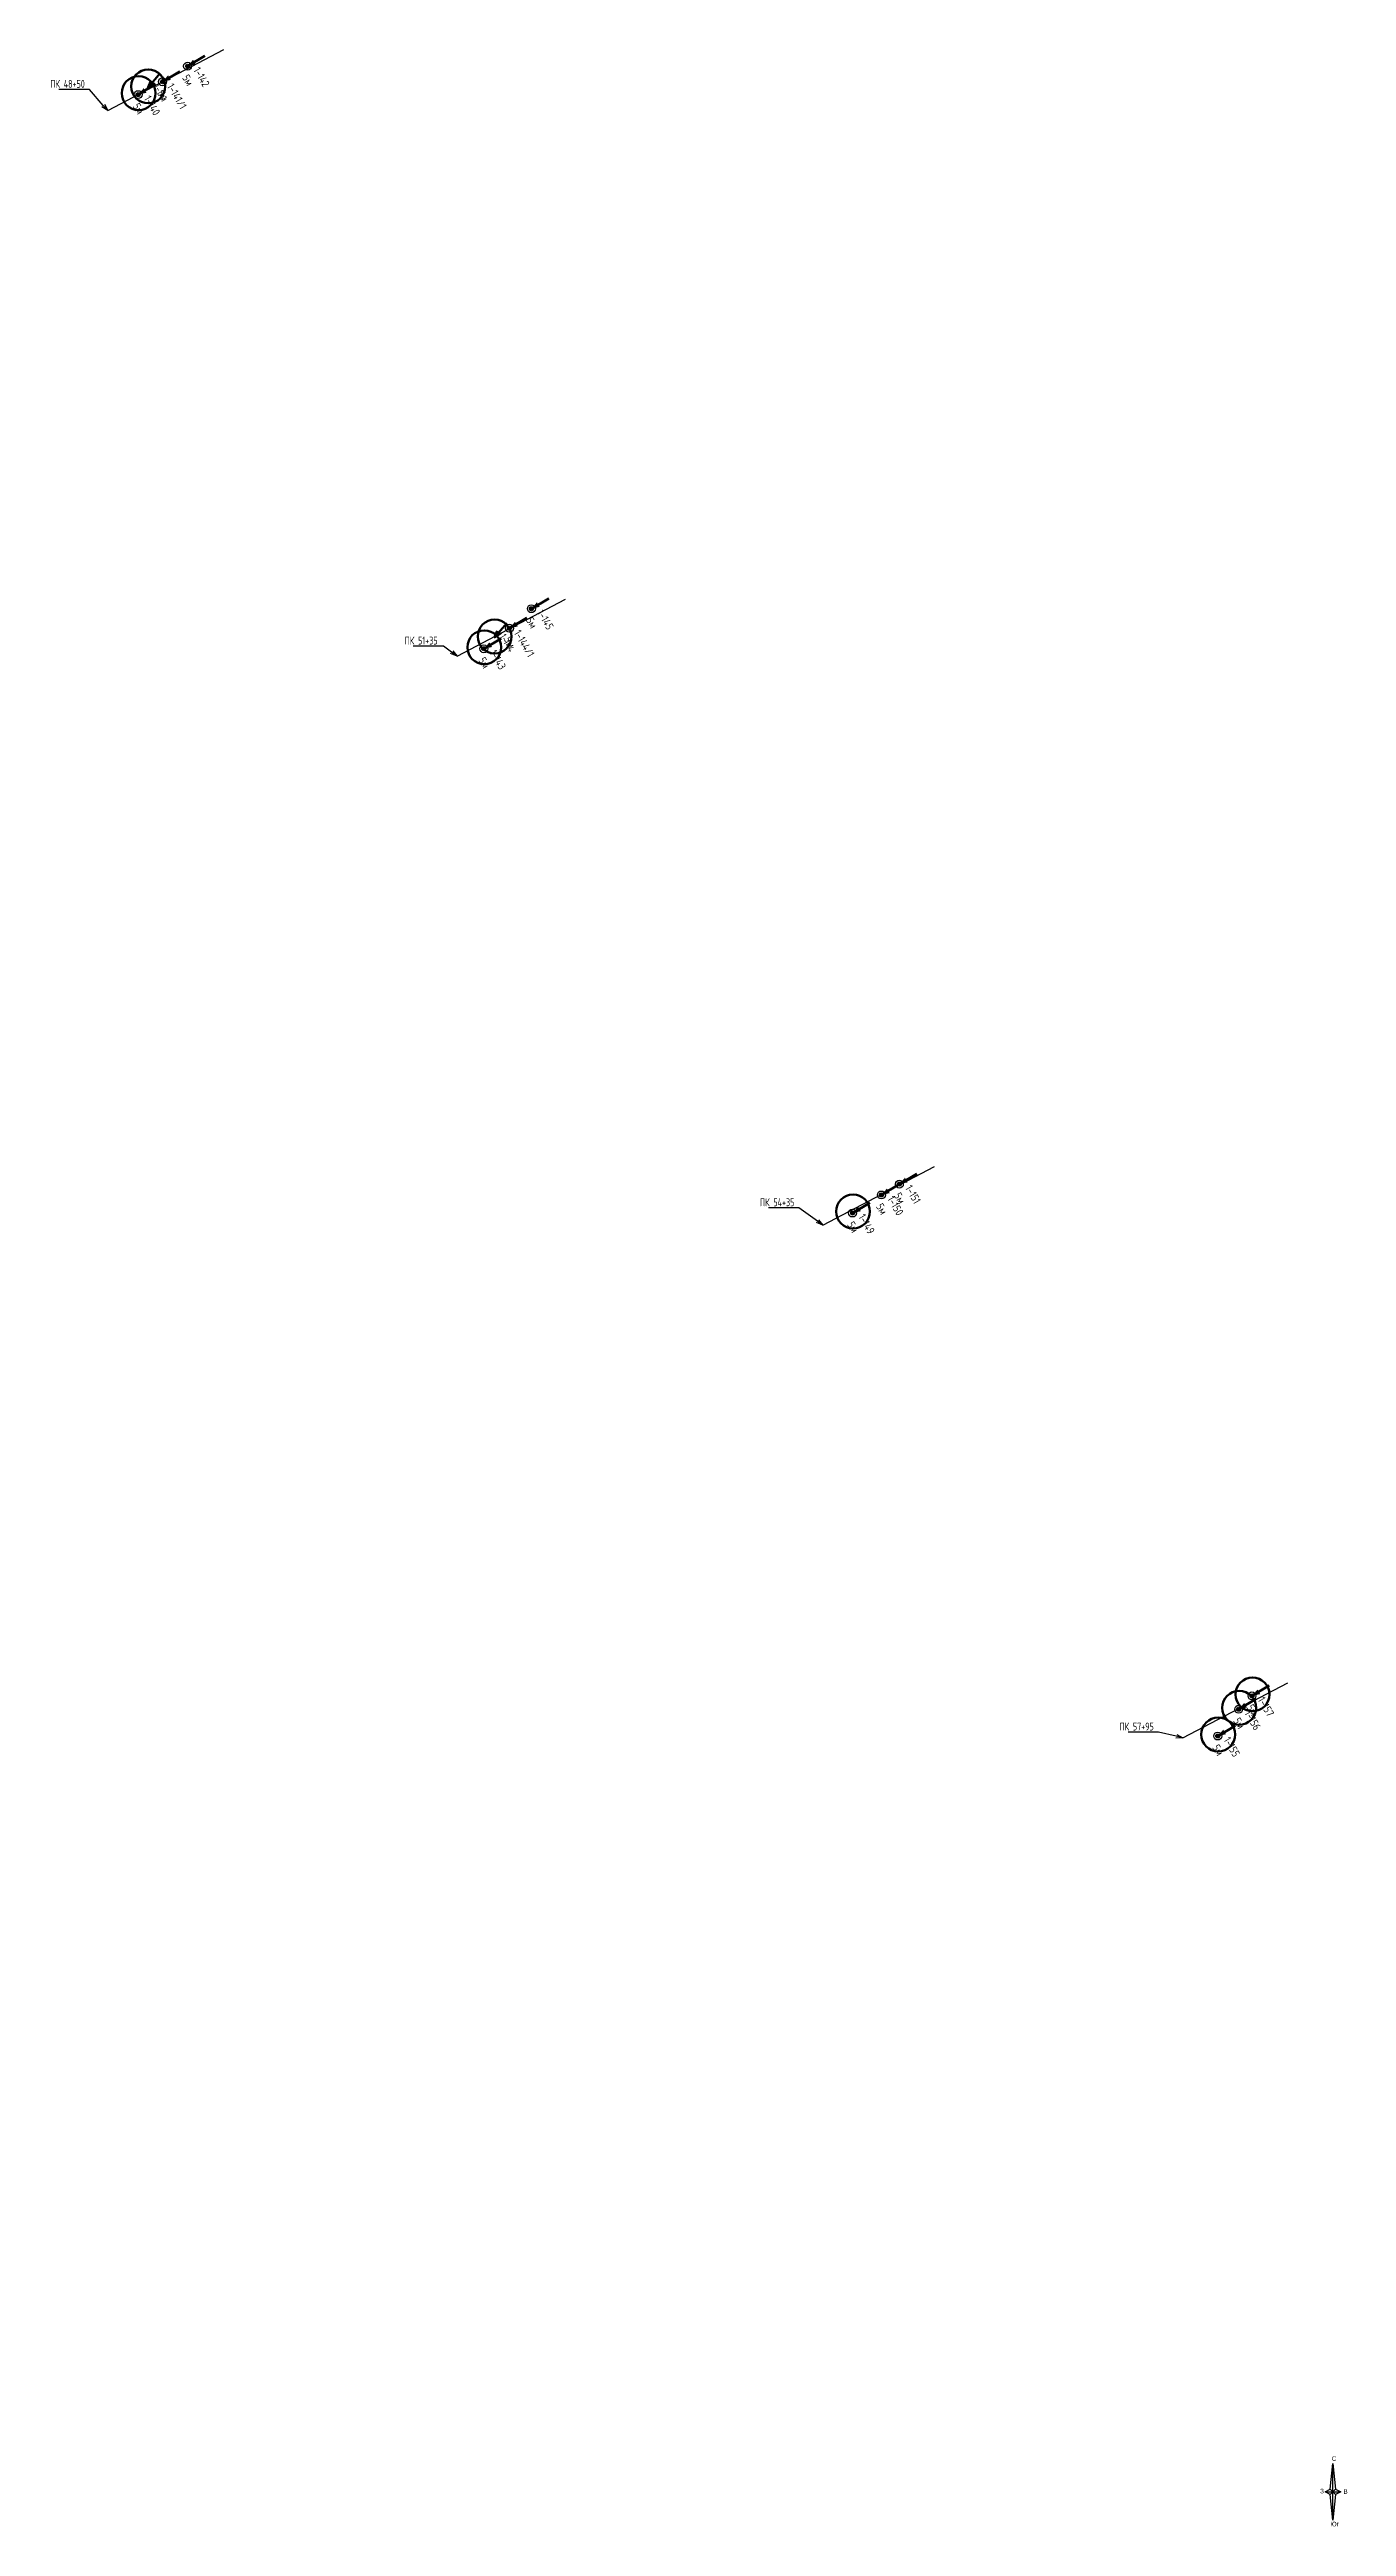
# Model space of a CAD drawing. Header units: metres. Extents: x 1267698 to 1279776, y 339473 to 349577.
# Drawn here: x 1268616 to 1269191, y 339473 to 340571 of the extents above; entities that cross this region are included whole.
import ezdxf
from ezdxf import colors
from ezdxf.entities.mleader import LeaderData, LeaderLine
from ezdxf.enums import TextEntityAlignment as Align
from ezdxf.math import Vec2, Vec3

# ---------------------------------------------------------------- set-up
doc = ezdxf.new("R2010")
doc.units = ezdxf.units.M
for name, color, linetype, lineweight in [('_ИГЕОЛ поперечники ОХ', 3, 'Continuous', 30), ('_ИГЕОЛ Пробуренные ТСЗ', 250, 'Continuous', 100), ('_ИГЕОЛ_намеченные скважины_П', 6, 'Continuous', 100)]:
    doc.layers.add(name, color=color, linetype=linetype, lineweight=lineweight)
doc.layers.add('_ИГЕОЛ Пробуренные ТСЗ+', color=250, linetype='Continuous', lineweight=100, plot=False)
for name, color, linetype in [('_Скважины', 5, 'Continuous'), ('_Точки опытных наблюдений', 4, 'Continuous'), ('Decoration', 7, 'Continuous')]:
    doc.layers.add(name, color=color, linetype=linetype)
doc.styles.add('RS', font='romans.shx', dxfattribs={"width": 0.64})
doc.styles.add('VNIPISIMPLEXCUR', font='simplex.shx', dxfattribs={"width": 0.8, "oblique": 15})

# ---------------------------------------------------------------- blocks, each defined once
blk = doc.blocks.new('ИИ25001')
at = {"linetype": 'Continuous', "lineweight": 25}
h = blk.add_hatch(color=0, dxfattribs=at)
edge = h.paths.add_edge_path()
edge.add_arc((0, 0), 0.5, 359.64, 719.64)
at = {"layer": '_Точки опытных наблюдений', "linetype": 'Continuous', "lineweight": 70}
h = blk.add_hatch(color=5, dxfattribs=at)
h.dxf.hatch_style = 1
h.paths.add_polyline_path([(-0.03, 2.04), (-0.71, 2.03), (0, 0)])
h.paths.add_polyline_path([(0.65, 2.05), (-0.03, 2.04), (0, 0)])
at = {"color": 0, "linetype": 'Continuous', "lineweight": 25}
for radius in [1, 0.5]:
    blk.add_circle((0, 0), radius, dxfattribs=at)
at = {"layer": '_Точки опытных наблюдений', "color": 5, "linetype": 'Continuous', "lineweight": 70}
blk.add_line((-0.07, 5.1), (0, 0), dxfattribs=at)
at = {"color": 253, "linetype": 'Continuous', "style": 'VNIPISIMPLEXCUR', "oblique": 15, "width": 0.8, "flags": 1}
for tag, p in [('DATE', (-2.5, -0.8)), ('NOTE2', (-2.5, -5.6)), ('NOTE1', (-2.5, -3.2))]:
    blk.add_attdef(tag, text='', height=1.6, dxfattribs=at).set_placement(p, align=Align.RIGHT)
at = {"layer": '_Скважины', "color": 0, "linetype": 'Continuous', "lineweight": 50, "transparency": 33554687, "style": 'RS', "width": 0.64}
blk.add_attdef('NUMBER_001', (1.02, 0.7), '', height=2, dxfattribs=at)
at = {"layer": '_Скважины', "color": 0, "linetype": 'Continuous', "lineweight": 100, "style": 'VNIPISIMPLEXCUR', "oblique": 15, "width": 0.8}
for tag, p in [('TFS', (19.08, -1)), ('EGWL', (38.32, 0.7)), ('STS', (2, -5.2)), ('FS', (14.22, -2.7)), ('AGWL', (36.59, -2.7))]:
    blk.add_attdef(tag, p, '', height=2, dxfattribs=at)
at = {"layer": '_Скважины', "color": 0, "linetype": 'Continuous', "lineweight": 50, "style": 'RS', "width": 0.64}
blk.add_attdef('HEIGHT_001', (1.02, -2.7), '', height=2, dxfattribs=at)
blk = doc.blocks.new('_Open30')
at = {"color": 0, "linetype": 'ByBlock', "lineweight": -2}
for p, q in [((-1, 0.267949), (0, 0)), ((0, 0), (-1, -0.267949)), ((0, 0), (-1, 0))]:
    blk.add_line(p, q, dxfattribs=at)
blk = doc.blocks.new('указатель севера')
for p, q in [((-3.4, 10.3), (-2.3, 21.6)), ((-3.4, 8), (-5.7, 9.1)), ((-1.1, 8), (-2.3, -3.4)), ((-1.1, 10.3), (1.2, 9.1))]:
    blk.add_line(p, q)
for points in [[(-2.3, 21.6), (-1.1, 10.3)], [(-2.3, -3.4), (-2.3, 21.6)], [(-5.7, 9.1), (-3.4, 10.3)], [(-5.7, 9.1), (1.2, 9.1)], [(-1.1, 10.3), (-3.4, 8)], [(-3.4, 10.3), (-1.1, 8)], [(-2.3, -3.4), (-3.4, 8)], [(1.2, 9.1), (-1.1, 8)]]:
    blk.add_lwpolyline(points)
at = {"width": 0.8}
for s, p in [('С', (-2.7, 22.8)), ('З', (-7.9, 8.4)), ('В', (2.4, 8.2)), ('Юг', (-3.4, -6.2))]:
    blk.add_text(s, height=2.06, dxfattribs=at).set_placement(p)
blk = doc.blocks.new('тсз_намечен')
at = {"layer": '_Точки опытных наблюдений', "linetype": 'Continuous', "lineweight": 70}
h = blk.add_hatch(color=0, dxfattribs=at)
h.dxf.hatch_style = 1
h.paths.add_polyline_path([(-1.6, 3.8), (-2.8, 3.2), (0, 0)])
h.paths.add_polyline_path([(-0.3, 4.3), (-1.6, 3.8), (0, 0)])
at = {"layer": '_Точки опытных наблюдений', "color": 0, "linetype": 'Continuous', "lineweight": 70}
for p, q in [((-3.9, 9.4), (0, 0)), ((0, 0), (-2.8, 3.2)), ((-0.3, 4.3), (0, 0))]:
    blk.add_line(p, q, dxfattribs=at)
at = {"color": 253, "linetype": 'Continuous', "style": 'VNIPISIMPLEXCUR', "oblique": 15, "width": 0.8, "flags": 1}
for tag, p in [('DATE', (-4, -3.4)), ('NOTE1', (-2.2, -7.8)), ('NOTE2', (-0.3, -12.3))]:
    blk.add_attdef(tag, text='', height=3.2, rotation=22.5153, dxfattribs=at).set_placement(p, align=Align.RIGHT)
at = {"layer": '_Скважины', "color": 0, "linetype": 'Continuous', "lineweight": 100, "style": 'VNIPISIMPLEXCUR', "oblique": 15, "width": 0.8}
for tag, p in [('EGWL', (70.3, 30.6)), ('AGWL', (69.7, 23)), ('TFS', (36, 12.8)), ('STS', (5.8, -3.5)), ('FS', (28.3, 5.9))]:
    blk.add_attdef(tag, p, '', height=4, rotation=22.5153, dxfattribs=at)
at = {"layer": '_Скважины', "color": 0, "linetype": 'Continuous', "lineweight": 100, "transparency": 33554687, "style": 'RS', "width": 0.8}
blk.add_attdef('NUMBER', (3.2, 2.8), '', height=4, rotation=22.5153, dxfattribs=at)
at = {"layer": '_Скважины', "color": 0, "linetype": 'Continuous', "lineweight": 100, "style": 'RS', "width": 0.8}
blk.add_attdef('HEIGHT', (5.8, -3.5), '', height=4, rotation=22.5153, dxfattribs=at)

msp = doc.modelspace()

# ---------------------------------------------------------------- linework, layer by layer
at = {"layer": '_ИГЕОЛ Пробуренные ТСЗ+'}
for centre in [(1268660.08, 340554.29, 34.61), (1268655.84, 340551.31, 34.23), (1268813.49, 340310.6), (1268972.21, 340055.84), (1269149.11, 339841.93, -1.05), (1269143.22, 339835.99), (1269133.94, 339824.15)]:
    msp.add_circle(centre, 7.5, dxfattribs=at)

# ---------------------------------------------------------------- block references
at = {"layer": '_ИГЕОЛ Пробуренные ТСЗ', "color": 6}
ref = msp.add_blockref('тсз_намечен', (1268659.87, 340553.63, 34.61), dxfattribs=dict(at, xscale=0.7500000000000001, yscale=0.86, rotation=300.0000000000001))
ref.add_attrib('NUMBER_001', '1-141', (1268662.25, 340554.35, 34.61), dxfattribs={"layer": '_Скважины', "color": 0, "linetype": 'Continuous', "lineweight": 50, "transparency": 33554687, "height": 3.01, "rotation": 300, "style": 'RS', "width": 0.69767})
ref = msp.add_blockref('тсз_намечен', (1268813.31, 340309.96), dxfattribs=dict(at, xscale=0.7500000000000001, yscale=0.86, rotation=300.0000000000001))
ref.add_attrib('NUMBER_001', '1-144', (1268815.7, 340310.68), dxfattribs={"layer": '_Скважины', "color": 0, "linetype": 'Continuous', "lineweight": 50, "transparency": 33554687, "height": 3.01, "rotation": 300, "style": 'RS', "width": 0.69767})
at = {"layer": '_ИГЕОЛ_намеченные скважины_П', "lineweight": 50}
ref = msp.add_blockref('ИИ25001', (1268677.5, 340563.24), dxfattribs=dict(at, xscale=1.75, yscale=1.75, zscale=2, rotation=299.9999999999999))
ref.add_attrib('NUMBER_001', '1-142', (1268679.92, 340561.51), dxfattribs={"layer": '_Скважины', "color": 0, "linetype": 'Continuous', "lineweight": 50, "transparency": 33554687, "height": 3.5, "rotation": 300, "style": 'RS', "width": 0.8})
ref.add_attrib('HEIGHT_001', '5м', (1268674.96, 340558.19), dxfattribs={"layer": '_Скважины', "color": 0, "linetype": 'Continuous', "lineweight": 50, "height": 3.5, "rotation": 300, "style": 'RS', "width": 0.8})
ref = msp.add_blockref('ИИ25001', (1268829.77, 340322.9), dxfattribs=dict(at, xscale=1.75, yscale=1.75, zscale=2, rotation=299.9999999999999))
ref.add_attrib('NUMBER_001', '1-145', (1268832.18, 340321.17), dxfattribs={"layer": '_Скважины', "color": 0, "linetype": 'Continuous', "lineweight": 50, "transparency": 33554687, "height": 3.5, "rotation": 300, "style": 'RS', "width": 0.8})
ref.add_attrib('HEIGHT_001', '5м', (1268827.23, 340317.85), dxfattribs={"layer": '_Скважины', "color": 0, "linetype": 'Continuous', "lineweight": 50, "height": 3.5, "rotation": 300, "style": 'RS', "width": 0.8})
ref = msp.add_blockref('ИИ25001', (1268992.73, 340067.97), dxfattribs=dict(at, xscale=1.75, yscale=1.75, zscale=2, rotation=299.9999999999999))
ref.add_attrib('NUMBER_001', '1-151', (1268995.14, 340066.25), dxfattribs={"layer": '_Скважины', "color": 0, "linetype": 'Continuous', "lineweight": 50, "transparency": 33554687, "height": 3.5, "rotation": 300, "style": 'RS', "width": 0.8})
ref.add_attrib('HEIGHT_001', '5м', (1268990.19, 340062.92), dxfattribs={"layer": '_Скважины', "color": 0, "linetype": 'Continuous', "lineweight": 50, "height": 3.5, "rotation": 300, "style": 'RS', "width": 0.8})
at = {"layer": '_Скважины'}
ref = msp.add_blockref('ИИ25001', (1268666.42, 340556.35), dxfattribs=dict(at, xscale=1.75, yscale=1.75, zscale=2, rotation=299.9999999999999))
ref.add_attrib('NUMBER_001', '1-141/1', (1268668.25, 340554.29), dxfattribs={"color": 0, "linetype": 'Continuous', "lineweight": 50, "transparency": 33554687, "height": 3.5, "rotation": 300, "style": 'RS', "width": 0.8})
ref.add_attrib('HEIGHT_001', '5м', (1268663.88, 340551.3), dxfattribs={"color": 0, "linetype": 'Continuous', "lineweight": 50, "height": 3.5, "rotation": 300, "style": 'RS', "width": 0.8})
ref = msp.add_blockref('ИИ25001', (1268655.62, 340550.64, 34.23), dxfattribs=dict(at, xscale=1.75, yscale=1.75, zscale=2, rotation=299.9999999999999))
ref.add_attrib('NUMBER_001', '1-140', (1268658.03, 340548.92, 34.23), dxfattribs={"color": 0, "linetype": 'Continuous', "lineweight": 50, "transparency": 33554687, "height": 3.5, "rotation": 300, "style": 'RS', "width": 0.8})
ref.add_attrib('HEIGHT_001', '5м', (1268653.08, 340545.59, 34.23), dxfattribs={"color": 0, "linetype": 'Continuous', "lineweight": 50, "height": 3.5, "rotation": 300, "style": 'RS', "width": 0.8})
ref = msp.add_blockref('ИИ25001', (1268820.05, 340314.24), dxfattribs=dict(at, xscale=1.75, yscale=1.75, zscale=2, rotation=299.9999999999999))
ref.add_attrib('NUMBER_001', '1-144/1', (1268821.89, 340312.18), dxfattribs={"color": 0, "linetype": 'Continuous', "lineweight": 50, "transparency": 33554687, "height": 3.5, "rotation": 300, "style": 'RS', "width": 0.8})
ref.add_attrib('HEIGHT_001', '5м', (1268817.51, 340309.19), dxfattribs={"color": 0, "linetype": 'Continuous', "lineweight": 50, "height": 3.5, "rotation": 300, "style": 'RS', "width": 0.8})
ref = msp.add_blockref('ИИ25001', (1268808.7, 340305.14), dxfattribs=dict(at, xscale=1.75, yscale=1.75, zscale=2, rotation=299.9999999999999))
ref.add_attrib('NUMBER_001', '1-143', (1268811.11, 340303.42), dxfattribs={"color": 0, "linetype": 'Continuous', "lineweight": 50, "transparency": 33554687, "height": 3.5, "rotation": 300, "style": 'RS', "width": 0.8})
ref.add_attrib('HEIGHT_001', '5м', (1268806.16, 340300.1), dxfattribs={"color": 0, "linetype": 'Continuous', "lineweight": 50, "height": 3.5, "rotation": 300, "style": 'RS', "width": 0.8})
ref = msp.add_blockref('ИИ25001', (1268984.77, 340063.18), dxfattribs=dict(at, xscale=1.75, yscale=1.75, zscale=2, rotation=299.9999999999999))
ref.add_attrib('NUMBER_001', '1-150', (1268987.19, 340061.45), dxfattribs={"color": 0, "linetype": 'Continuous', "lineweight": 50, "transparency": 33554687, "height": 3.5, "rotation": 300, "style": 'RS', "width": 0.8})
ref.add_attrib('HEIGHT_001', '5м', (1268982.23, 340058.13), dxfattribs={"color": 0, "linetype": 'Continuous', "lineweight": 50, "height": 3.5, "rotation": 300, "style": 'RS', "width": 0.8})
ref = msp.add_blockref('ИИ25001', (1268971.99, 340055.17), dxfattribs=dict(at, xscale=1.75, yscale=1.75, zscale=2, rotation=299.9999999999999))
ref.add_attrib('NUMBER_001', '1-149', (1268974.4, 340053.44), dxfattribs={"color": 0, "linetype": 'Continuous', "lineweight": 50, "transparency": 33554687, "height": 3.5, "rotation": 300, "style": 'RS', "width": 0.8})
ref.add_attrib('HEIGHT_001', '5м', (1268969.45, 340050.12), dxfattribs={"color": 0, "linetype": 'Continuous', "lineweight": 50, "height": 3.5, "rotation": 300, "style": 'RS', "width": 0.8})
ref = msp.add_blockref('ИИ25001', (1269148.89, 339841.26, -1.05), dxfattribs=dict(at, xscale=1.75, yscale=1.75, zscale=2, rotation=299.9999999999999))
ref.add_attrib('NUMBER_001', '1-157', (1269151.3, 339839.53, -1.05), dxfattribs={"color": 0, "linetype": 'Continuous', "lineweight": 50, "transparency": 33554687, "height": 3.5, "rotation": 300, "style": 'RS', "width": 0.8})
ref.add_attrib('HEIGHT_001', '5м', (1269146.35, 339836.21, -1.05), dxfattribs={"color": 0, "linetype": 'Continuous', "lineweight": 50, "height": 3.5, "rotation": 300, "style": 'RS', "width": 0.8})
ref = msp.add_blockref('ИИ25001', (1269143, 339835.33), dxfattribs=dict(at, xscale=1.75, yscale=1.75, zscale=2, rotation=299.9999999999999))
ref.add_attrib('NUMBER_001', '1-156', (1269145.41, 339833.6), dxfattribs={"color": 0, "linetype": 'Continuous', "lineweight": 50, "transparency": 33554687, "height": 3.5, "rotation": 300, "style": 'RS', "width": 0.8})
ref.add_attrib('HEIGHT_001', '5м', (1269140.46, 339830.28), dxfattribs={"color": 0, "linetype": 'Continuous', "lineweight": 50, "height": 3.5, "rotation": 300, "style": 'RS', "width": 0.8})
ref = msp.add_blockref('ИИ25001', (1269133.72, 339823.48), dxfattribs=dict(at, xscale=1.75, yscale=1.75, zscale=2, rotation=299.9999999999999))
ref.add_attrib('NUMBER_001', '1-155', (1269136.13, 339821.75), dxfattribs={"color": 0, "linetype": 'Continuous', "lineweight": 50, "transparency": 33554687, "height": 3.5, "rotation": 300, "style": 'RS', "width": 0.8})
ref.add_attrib('HEIGHT_001', '5м', (1269131.18, 339818.43), dxfattribs={"color": 0, "linetype": 'Continuous', "lineweight": 50, "height": 3.5, "rotation": 300, "style": 'RS', "width": 0.8})
at = {"layer": 'Decoration'}
msp.add_blockref('указатель севера', (1269186.98, 339479.54), dxfattribs=at)

# ---------------------------------------------------------------- leaders
at = {"layer": '_ИГЕОЛ поперечники ОХ'}
ml = msp.add_multileader_mtext('Standard', dxfattribs=at)
ml.set_content('ПК 48+50', color=256, style='RS')
ml.set_leader_properties(color=256, linetype='Continuous', lineweight=-1)
ml.set_arrow_properties(name='OPEN30')
ml.build(insert=Vec2(0, 0))
ml.multileader.update_dxf_attribs({"has_dogleg": 0, "text_left_attachment_type": 6, "text_right_attachment_type": 6, "dogleg_length": 0, "arrow_head_size": 3})
ctx = ml.context
ctx.base_point, ctx.char_height, ctx.arrow_head_size, ctx.landing_gap_size, ctx.plane_origin, ctx.plane_x_axis, ctx.plane_y_axis = Vec3(1268612.42, 340552.95, -249.02), 3.5, 3, 0, Vec3(1267861.86, 340594.44, -249.02), Vec3(-0.8779606, -0.4787329), Vec3(0.4787329, -0.8779606)
ctx.left_attachment, ctx.right_attachment = 6, 6
notes = []
notes.append((ctx, [(0, (1, 1, 0), (1268634.02, 340552.95, -249.02), (-1, 0), 0, [(0, [(1268642.13, 340543.56, -249.02)], 0, [])])]))
ctx.mtext.insert = Vec3(1268616.74, 340557.15, -249.02)
ctx.mtext.has_bg_fill, ctx.mtext.bg_color, ctx.mtext.bg_scale_factor, ctx.mtext.bg_transparency, ctx.mtext.use_window_bg_color = 1, -1023410175, 1.1, 0, 1
ml = msp.add_multileader_mtext('Standard', dxfattribs=at)
ml.set_content('ПК 51+35', color=256, style='RS')
ml.set_leader_properties(color=256, linetype='Continuous', lineweight=-1)
ml.set_arrow_properties(name='OPEN30')
ml.build(insert=Vec2(0, 0))
ml.multileader.update_dxf_attribs({"has_dogleg": 0, "text_left_attachment_type": 6, "text_right_attachment_type": 6, "dogleg_length": 0, "arrow_head_size": 3})
ctx = ml.context
ctx.base_point, ctx.char_height, ctx.arrow_head_size, ctx.landing_gap_size, ctx.plane_origin, ctx.plane_x_axis, ctx.plane_y_axis = Vec3(1268769.32, 340306.32, -249.02), 3.5, 3, 0, Vec3(1268016.58, 340352.73, -249.02), Vec3(-0.8779606, -0.4787329), Vec3(0.4787329, -0.8779606)
ctx.left_attachment, ctx.right_attachment = 6, 6
notes.append((ctx, [(0, (1, 1, 0), (1268790.92, 340306.32, -249.02), (-1, 0), 0, [(0, [(1268796.84, 340301.84, -249.02)], 0, [])])]))
ctx.mtext.insert = Vec3(1268773.64, 340310.52, -249.02)
ctx.mtext.has_bg_fill, ctx.mtext.bg_color, ctx.mtext.bg_scale_factor, ctx.mtext.bg_transparency, ctx.mtext.use_window_bg_color = 1, -1023410175, 1.1, 0, 1
ml = msp.add_multileader_mtext('Standard', dxfattribs=at)
ml.set_content('ПК 54+35', color=256, style='RS')
ml.set_leader_properties(color=256, linetype='Continuous', lineweight=-1)
ml.set_arrow_properties(name='OPEN30')
ml.build(insert=Vec2(0, 0))
ml.multileader.update_dxf_attribs({"has_dogleg": 0, "text_left_attachment_type": 6, "text_right_attachment_type": 6, "dogleg_length": 0, "arrow_head_size": 3})
ctx = ml.context
ctx.base_point, ctx.char_height, ctx.arrow_head_size, ctx.landing_gap_size, ctx.plane_origin, ctx.plane_x_axis, ctx.plane_y_axis = Vec3(1268926.67, 340057.48, -249.02), 3.5, 3, 0, Vec3(1268178.64, 340100.7, -249.02), Vec3(-0.8779606, -0.4787329), Vec3(0.4787329, -0.8779606)
ctx.left_attachment, ctx.right_attachment = 6, 6
notes.append((ctx, [(0, (1, 1, 0), (1268948.27, 340057.48, -249.02), (-1, 0), 0, [(0, [(1268958.9, 340049.81, -249.02)], 0, [])])]))
ctx.mtext.insert = Vec3(1268930.99, 340061.68, -249.02)
ctx.mtext.has_bg_fill, ctx.mtext.bg_color, ctx.mtext.bg_scale_factor, ctx.mtext.bg_transparency, ctx.mtext.use_window_bg_color = 1, -1023410175, 1.1, 0, 1
ml = msp.add_multileader_mtext('Standard', dxfattribs=at)
ml.set_content('ПК 57+95', color=256, style='RS')
ml.set_leader_properties(color=256, linetype='Continuous', lineweight=-1)
ml.set_arrow_properties(name='OPEN30')
ml.build(insert=Vec2(0, 0))
ml.multileader.update_dxf_attribs({"has_dogleg": 0, "text_left_attachment_type": 6, "text_right_attachment_type": 6, "dogleg_length": 0, "arrow_head_size": 3})
ctx = ml.context
ctx.base_point, ctx.char_height, ctx.arrow_head_size, ctx.landing_gap_size, ctx.plane_origin, ctx.plane_x_axis, ctx.plane_y_axis = Vec3(1269085.87, 339825.23, -249.02), 3.5, 3, 0, Vec3(1268338, 339873.58, -249.02), Vec3(-0.8779606, -0.4787329), Vec3(0.4787329, -0.8779606)
ctx.left_attachment, ctx.right_attachment = 6, 6
notes.append((ctx, [(0, (1, 1, 0), (1269107.47, 339825.23, -249.02), (-1, 0), 0, [(0, [(1269118.27, 339822.7, -249.02)], 0, [])])]))
ctx.mtext.insert = Vec3(1269090.19, 339829.43, -249.02)
ctx.mtext.has_bg_fill, ctx.mtext.bg_color, ctx.mtext.bg_scale_factor, ctx.mtext.bg_transparency, ctx.mtext.use_window_bg_color = 1, -1023410175, 1.1, 0, 1
for ctx, leaders in notes:
    for number, flags, end, landing, length, lines in leaders:
        leader = LeaderData()
        leader.index, (leader.has_last_leader_line, leader.has_dogleg_vector, leader.attachment_direction) = number, flags
        leader.last_leader_point, leader.dogleg_vector, leader.dogleg_length = Vec3(end), Vec3(landing), length
        for number, points, colour, breaks in lines:
            line = LeaderLine()
            line.index, line.vertices, line.color, line.breaks = number, Vec3.list(points), colors.encode_raw_color(colour), breaks
            leader.lines.append(line)
        ctx.leaders.append(leader)

# ---------------------------------------------------------------- next in the draw order: linework, layer by layer
at = {"layer": '_ИГЕОЛ поперечники ОХ', "elevation": -249.02}
for points in [[(1268642.13, 340543.56), (1268693.61, 340570.62)], [(1268796.84, 340301.84), (1268844.84, 340327.07)], [(1268958.9, 340049.81), (1269008.29, 340075.77)], [(1269118.27, 339822.7), (1269164.7, 339847.1)]]:
    msp.add_lwpolyline(points, dxfattribs=at)
at = {"layer": '_ИГЕОЛ Пробуренные ТСЗ+'}
msp.add_circle((1268808.92, 340305.81), 7.5, dxfattribs=at)

doc.saveas('drawing.dxf')
